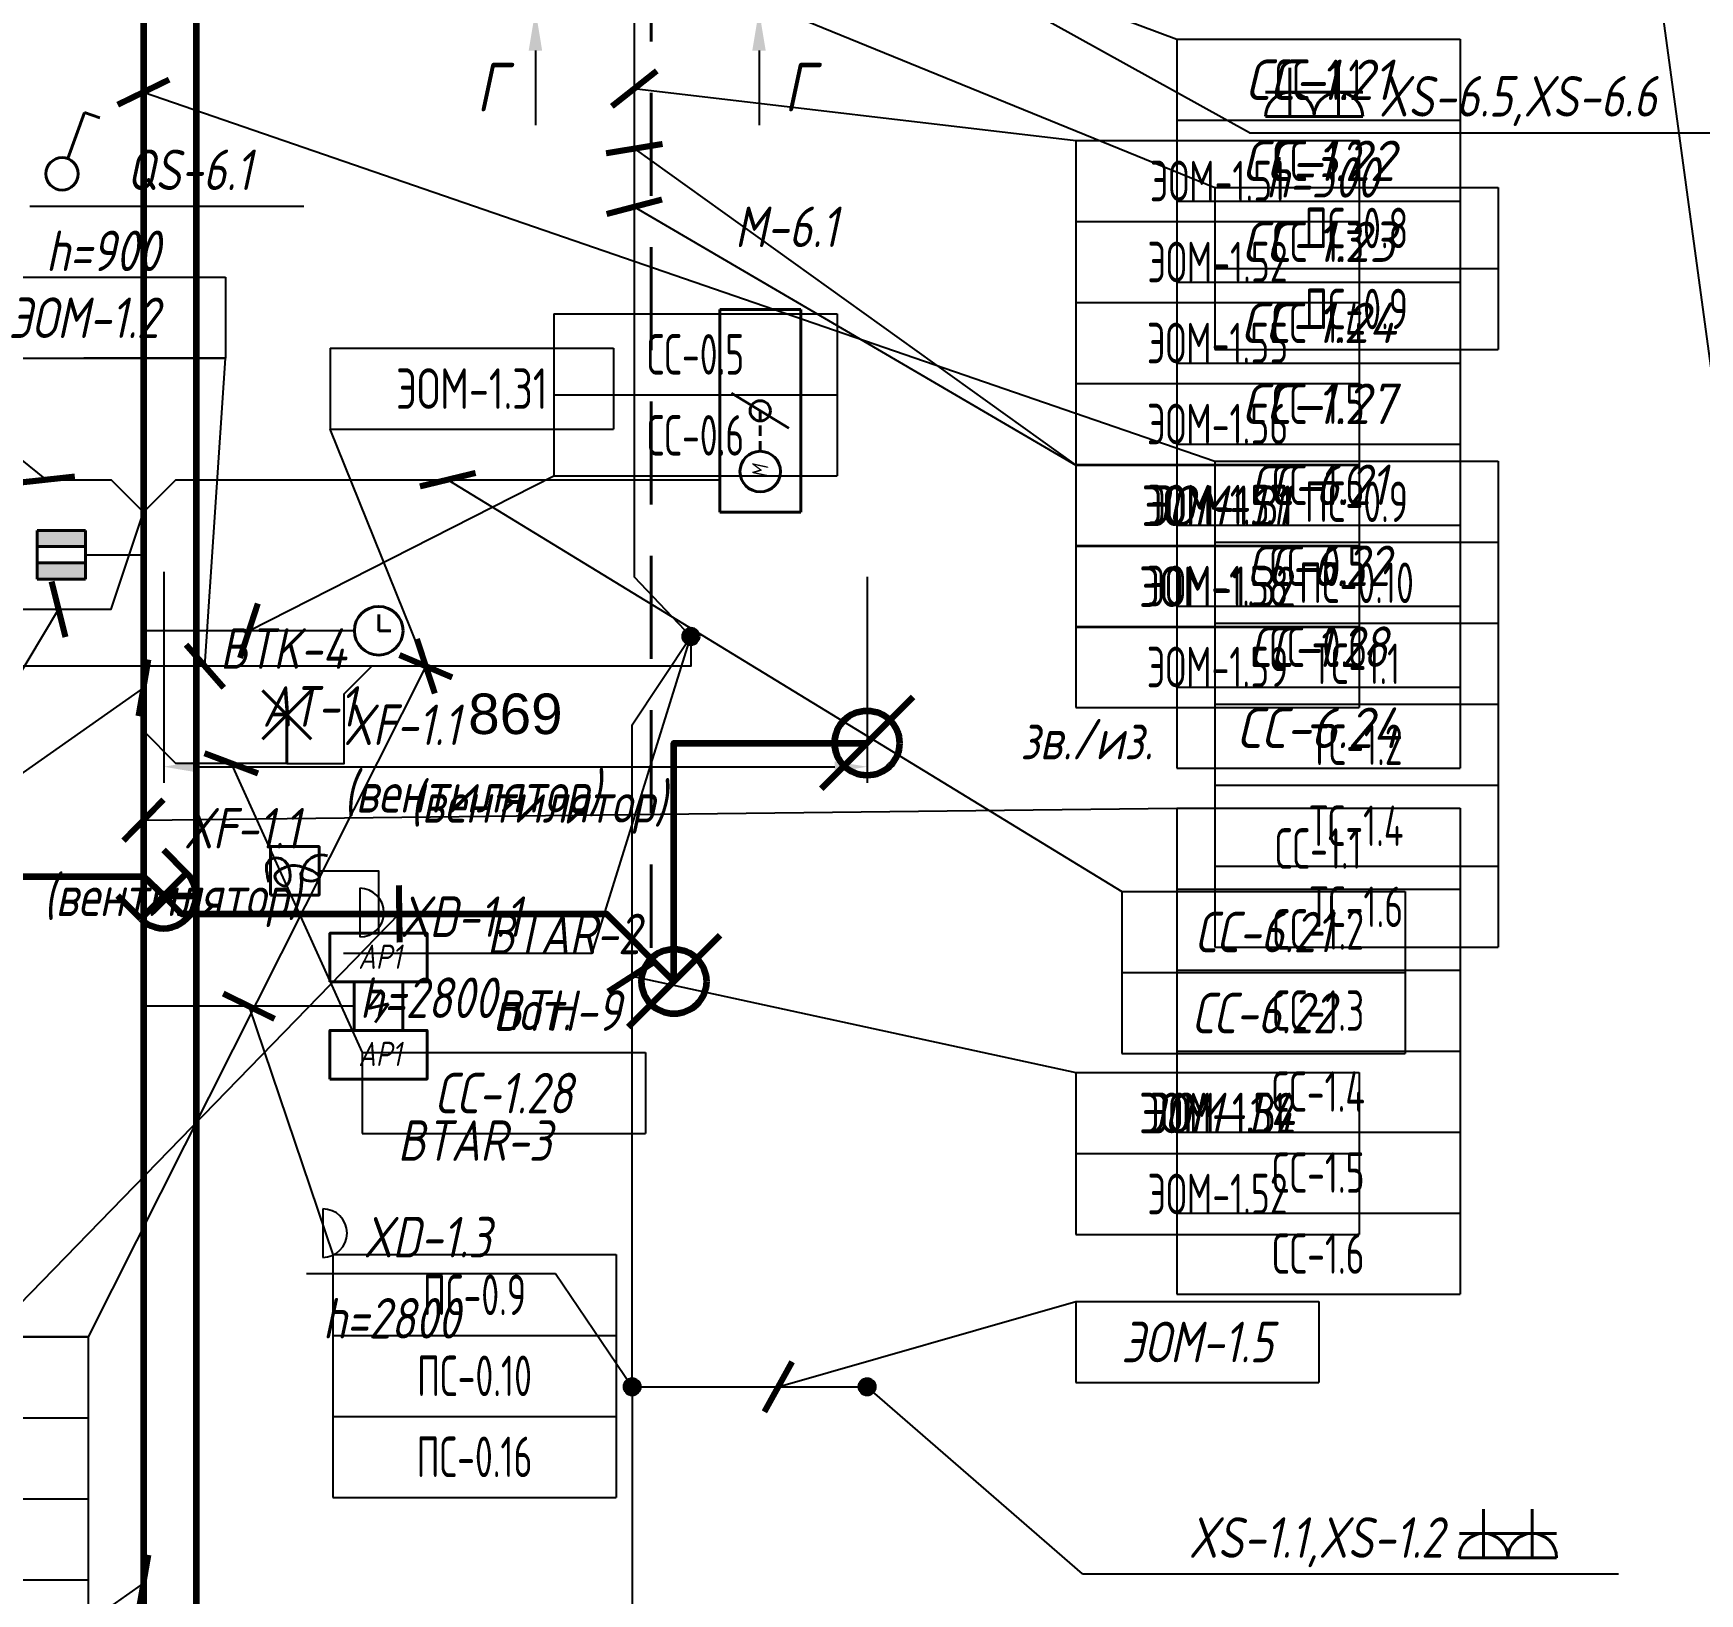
# Model space of a CAD drawing. Header units: millimetres. Extents: x -14566 to 16488, y -7315 to 17206.
# Drawn here: x 6871 to 8930, y 6255 to 8181 of the extents above; entities that cross this region are included whole.
import ezdxf
from ezdxf.enums import TextEntityAlignment as Align

# ---------------------------------------------------------------- set-up
doc = ezdxf.new("R2010")
doc.units = ezdxf.units.MM
doc.linetypes.add('DASHED', pattern=[19.05, 12.7, -6.35])
for name, color, linetype in [('02 Розетки', 7, 'Continuous'), ('03 Стационарное ЭО', 7, 'Continuous'), ('04 Освещение', 7, 'Continuous'), ('05 Слаботочка', 7, 'Continuous'), ('06 Авт-ка климата', 7, 'Continuous'), ('08 Пож. и техн. сигн.', 7, 'Continuous'), ('09 ДСУП', 7, 'Continuous'), ('12 Трассы и коробки 220', 7, 'Continuous'), ('13 Трассы и коробки слаботочки', 7, 'Continuous'), ('14 Лотки', 7, 'Continuous')]:
    doc.layers.add(name, color=color, linetype=linetype)
doc.styles.add('GOST typeA', font='')
doc.styles.get("Standard").update_dxf_attribs({"font": 'arial.ttf'})
doc.styles.add('ГОСТ-ISOCPEUR', font='isocpeui.ttf', dxfattribs={"width": 0.8})
doc.styles.get('GOST typeA').set_extended_font_data('GOST type A')
doc.linetypes.add('220V_LINE', pattern='A,0.2,-0.05,["~220V",Standard,S=0.1,R=0,X=0,Y=-0.05],-0.4,0.1', length=0.75)
doc.dimstyles.new('ISO-25', dxfattribs={"dimtxt": 2.5, "dimasz": 2.5, "dimexe": 1.25, "dimexo": 0.625, "dimtad": 1, "dimtxsty": 'Standard', "dimcen": 2.5, "dimadec": 0, "dimazin": 0, "dimtfac": 1, "dimtmove": 0, "dimatfit": 3, "dimfxl": 1, "dimarcsym": 0})

# ---------------------------------------------------------------- blocks, each defined once
blk = doc.blocks.new('дроссель d100')
at = {"color": 0, "lineweight": -2}
for p, q in [((0, 0), (0, 100)), ((0, 100), (250, 100)), ((103.4, 14.7), (146.6, 85.3)), ((250, 100), (250, 0)), ((250, 0), (0, 0))]:
    blk.add_line(p, q, dxfattribs=at)
at = {"color": 0, "linetype": 'DASHED', "lineweight": -2}
blk.add_line((75, 50), (125, 50), dxfattribs=at)
at = {"color": 0, "lineweight": -2}
for centre, radius in [((50, 50), 25), ((125, 50), 12.5)]:
    blk.add_circle(centre, radius, dxfattribs=at)
at = {"color": 0, "lineweight": -2, "style": 'ГОСТ-ISOCPEUR', "width": 0.8}
blk.add_text('M', height=20, dxfattribs=at).set_placement((50, 50), align=Align.MIDDLE_CENTER)
blk = doc.blocks.new('дымовой')
at = {"color": 0, "lineweight": -2}
for p, q in [((-1.3, 2.5), (-2.11, 1.35)), ((-2.11, 1.35), (-0.89, 1.65)), ((-0.89, 1.65), (-1.71, 0.5))]:
    blk.add_line(p, q, dxfattribs=at)
blk.add_lwpolyline([(-3, 0), (-3, 3), (0, 3), (0, 0)], close=True, dxfattribs=at)
blk = doc.blocks.new('часы')
at = {"color": 0, "lineweight": -2}
for q in [(9893.5, 982.52), (9894.25, 981.52)]:
    blk.add_line((9893.5, 981.52), q, dxfattribs=at)
blk.add_circle((9893.5, 981.52), 1.5, dxfattribs=at)
blk = doc.blocks.new('геркон')
at = {"lineweight": -2}
for points in [[(3, 2), (3, 3), (0, 3), (0, 2)], [(3, 0), (3, 1), (0, 1), (0, 0)]]:
    blk.add_hatch(color=0, dxfattribs=at).paths.add_polyline_path(points)
at = {"color": 0, "lineweight": -2}
for p, q in [((0, 0), (0, 3)), ((0, 3), (3, 3)), ((3, 3), (3, 0)), ((0, 2), (3, 2)), ((0, 1), (3, 1)), ((3, 0), (0, 0))]:
    blk.add_line(p, q, dxfattribs=at)
blk = doc.blocks.new('стац. точка')
at = {"color": 0, "lineweight": -2}
for p, q in [((-1.5, 1.5), (1.5, -1.5)), ((1.5, 1.5), (-1.5, -1.5)), ((0, 0), (0, -3))]:
    blk.add_line(p, q, dxfattribs=at)
blk = doc.blocks.new('розетка скрытая трехполюсная')
at = {"color": 0, "lineweight": -2}
for p, q in [((0, 0), (0, 3)), ((-1.5, 1.5), (1.5, 1.5)), ((-1.5, 0), (1.5, 0))]:
    blk.add_line(p, q, dxfattribs=at)
blk.add_arc((0, 0), 1.5, 0, 180, dxfattribs=at)
blk = doc.blocks.new('кнопка 1')
at = {"color": 0, "lineweight": -2}
for p, q in [((0.35, 0.94), (1.39, 3.78)), ((1.39, 3.78), (2.34, 3.45))]:
    blk.add_line(p, q, dxfattribs=at)
blk.add_circle((0, 0), 1, dxfattribs=at)
blk = doc.blocks.new('коробка коммутационная')
at = {"color": 0}
blk.add_line((0, 3), (0, 0), dxfattribs=at)
blk.add_arc((0, 1.5), 1.5, 270, 90, dxfattribs=at)
blk = doc.blocks.new('*T101')
at = {"layer": '02 Розетки', "color": 0, "lineweight": -2}
for p, q in [((0, 0), (350, 0)), ((0, 0), (0, -100)), ((350, 0), (350, -100)), ((0, -100), (350, -100))]:
    blk.add_line(p, q, dxfattribs=at)
at = {"layer": '02 Розетки', "color": 0, "insert": (175, -50), "char_height": 50, "width": 330, "attachment_point": 5, "style": 'ГОСТ-ISOCPEUR'}
blk.add_mtext('{ЭОМ-1.2}', dxfattribs=at)
blk = doc.blocks.new('*T103')
at = {"layer": '02 Розетки', "color": 0, "lineweight": -2}
for p, q in [((0, 0), (350, 0)), ((0, 0), (0, -100)), ((350, 0), (350, -100)), ((0, -100), (350, -100))]:
    blk.add_line(p, q, dxfattribs=at)
at = {"layer": '02 Розетки', "color": 0, "insert": (175, -50), "char_height": 50, "width": 330, "attachment_point": 5, "style": 'ГОСТ-ISOCPEUR'}
blk.add_mtext('{ЭОМ-1.4}', dxfattribs=at)
blk = doc.blocks.new('*T104')
at = {"layer": '02 Розетки', "color": 0, "lineweight": -2}
for p, q in [((0, 0), (300, 0)), ((0, 0), (0, -100)), ((300, 0), (300, -100)), ((0, -100), (300, -100))]:
    blk.add_line(p, q, dxfattribs=at)
at = {"layer": '02 Розетки', "color": 0, "insert": (150, -50), "char_height": 50, "width": 280, "attachment_point": 5, "style": 'ГОСТ-ISOCPEUR'}
blk.add_mtext('{ЭОМ-1.5}', dxfattribs=at)
blk = doc.blocks.new('*T114')
at = {"layer": '02 Розетки', "color": 0, "lineweight": -2}
for p, q in [((0, 0), (350, 0)), ((0, 0), (0, -100)), ((350, 0), (350, -100)), ((0, -100), (350, -100))]:
    blk.add_line(p, q, dxfattribs=at)
at = {"layer": '02 Розетки', "color": 0, "insert": (175, -50), "char_height": 50, "width": 330, "attachment_point": 5, "style": 'ГОСТ-ISOCPEUR'}
blk.add_mtext('{ЭОМ-1.1}', dxfattribs=at)
blk = doc.blocks.new('*T156')
at = {"layer": '03 Стационарное ЭО', "color": 0, "lineweight": -2}
for p, q in [((0, 0), (350, 0)), ((0, 0), (0, -100)), ((350, 0), (350, -100)), ((0, -100), (350, -100))]:
    blk.add_line(p, q, dxfattribs=at)
at = {"layer": '03 Стационарное ЭО', "color": 0, "insert": (175, -50), "char_height": 50, "width": 330, "attachment_point": 5, "style": 'GOST typeA'}
blk.add_mtext('{\\W0.9;ЭОМ-1.31}', dxfattribs=at)
blk = doc.blocks.new('*T157')
at = {"layer": '03 Стационарное ЭО', "color": 0, "lineweight": -2}
for p, q in [((0, 0), (350, 0)), ((0, 0), (0, -100)), ((350, 0), (350, -100)), ((0, -100), (350, -100))]:
    blk.add_line(p, q, dxfattribs=at)
at = {"layer": '03 Стационарное ЭО', "color": 0, "insert": (175, -50), "char_height": 50, "width": 330, "attachment_point": 5, "style": 'GOST typeA'}
blk.add_mtext('{\\W0.9;ЭОМ-1.32}', dxfattribs=at)
blk = doc.blocks.new('*T160')
at = {"layer": '03 Стационарное ЭО', "color": 0, "lineweight": -2}
for p, q in [((0, 0), (350, 0)), ((0, 0), (0, -200)), ((350, 0), (350, -200)), ((0, -100), (350, -100)), ((0, -200), (350, -200))]:
    blk.add_line(p, q, dxfattribs=at)
at = {"layer": '03 Стационарное ЭО', "color": 0, "char_height": 50, "width": 330, "attachment_point": 5, "style": 'GOST typeA'}
for s, insert in [('{\\W0.9;ЭОМ-1.31}', (175, -50)), ('{\\W0.9;ЭОМ-1.32}', (175, -150))]:
    blk.add_mtext(s, dxfattribs=dict(at, insert=insert))
blk = doc.blocks.new('*T178')
at = {"layer": '04 Освещение', "color": 0, "lineweight": -2}
for p, q in [((0, 0), (350, 0)), ((0, 0), (0, -500)), ((350, 0), (350, -500)), ((0, -100), (350, -100)), ((0, -200), (350, -200)), ((0, -300), (350, -300)), ((0, -400), (350, -400)), ((0, -500), (350, -500))]:
    blk.add_line(p, q, dxfattribs=at)
at = {"layer": '04 Освещение', "color": 0, "char_height": 50, "width": 330, "attachment_point": 5, "style": 'GOST typeA'}
for s, insert in [('{\\W0.8;ЭОМ-1.55}', (175, -50)), ('{\\W0.8;ЭОМ-1.56}', (175, -150)), ('{\\W0.8;ЭОМ-1.57}', (175, -250)), ('{\\W0.8;ЭОМ-1.58}', (175, -350)), ('{\\W0.8;ЭОМ-1.59}', (175, -450))]:
    blk.add_mtext(s, dxfattribs=dict(at, insert=insert))
blk = doc.blocks.new('*T179')
at = {"layer": '04 Освещение', "color": 0, "lineweight": -2}
for p, q in [((0, 0), (350, 0)), ((0, 0), (0, -200)), ((350, 0), (350, -200)), ((0, -100), (350, -100)), ((0, -200), (350, -200))]:
    blk.add_line(p, q, dxfattribs=at)
at = {"layer": '04 Освещение', "color": 0, "char_height": 50, "width": 330, "attachment_point": 5, "style": 'GOST typeA'}
for s, insert in [('{\\W0.8;ЭОМ-1.51}', (175, -50)), ('{\\W0.8;ЭОМ-1.52}', (175, -150))]:
    blk.add_mtext(s, dxfattribs=dict(at, insert=insert))
blk = doc.blocks.new('*T182')
at = {"layer": '04 Освещение', "color": 0, "lineweight": -2}
for p, q in [((0, 0), (350, 0)), ((0, 0), (0, -700)), ((350, 0), (350, -700)), ((0, -100), (350, -100)), ((0, -200), (350, -200)), ((0, -300), (350, -300)), ((0, -400), (350, -400)), ((0, -500), (350, -500)), ((0, -600), (350, -600)), ((0, -700), (350, -700))]:
    blk.add_line(p, q, dxfattribs=at)
at = {"layer": '04 Освещение', "color": 0, "char_height": 50, "width": 330, "attachment_point": 5, "style": 'GOST typeA'}
for s, insert in [('{\\W0.8;ЭОМ-1.51}', (175, -50)), ('{\\W0.8;ЭОМ-1.52}', (175, -150)), ('{\\W0.8;ЭОМ-1.55}', (175, -250)), ('{\\W0.8;ЭОМ-1.56}', (175, -350)), ('{\\W0.8;ЭОМ-1.57}', (175, -450)), ('{\\W0.8;ЭОМ-1.58}', (175, -550)), ('{\\W0.8;ЭОМ-1.59}', (175, -650))]:
    blk.add_mtext(s, dxfattribs=dict(at, insert=insert))
blk = doc.blocks.new('*T269')
at = {"layer": '06 Авт-ка климата', "color": 0, "lineweight": -2}
for p, q in [((0, 0), (350, 0)), ((0, 0), (0, -900)), ((350, 0), (350, -900)), ((0, -100), (350, -100)), ((0, -200), (350, -200)), ((0, -300), (350, -300)), ((0, -400), (350, -400)), ((0, -500), (350, -500)), ((0, -600), (350, -600)), ((0, -700), (350, -700)), ((0, -800), (350, -800)), ((0, -900), (350, -900))]:
    blk.add_line(p, q, dxfattribs=at)
at = {"layer": '06 Авт-ка климата', "color": 0, "char_height": 50, "width": 330, "attachment_point": 5, "style": 'ГОСТ-ISOCPEUR'}
for s, insert in [('{\\W0.9;СС-1.21}', (175, -50)), ('{\\W0.9;СС-1.22}', (175, -150)), ('{\\W0.9;СС-1.23}', (175, -250)), ('{\\W0.9;СС-1.24}', (175, -350)), ('{\\W0.9;СС-1.27}', (175, -450)), ('{СС-6.21}', (175, -550)), ('{СС-6.22}', (175, -650)), ('{СС-1.28}', (175, -750)), ('{\\W0.9;СС-6.24}', (175, -850))]:
    blk.add_mtext(s, dxfattribs=dict(at, insert=insert))
blk = doc.blocks.new('*T305')
at = {"layer": '06 Авт-ка климата', "color": 0, "lineweight": -2}
for p, q in [((0, 0), (350, 0)), ((0, 0), (0, -200)), ((350, 0), (350, -200)), ((0, -100), (350, -100)), ((0, -200), (350, -200))]:
    blk.add_line(p, q, dxfattribs=at)
at = {"layer": '06 Авт-ка климата', "color": 0, "char_height": 50, "width": 330, "attachment_point": 5, "style": 'ГОСТ-ISOCPEUR'}
for s, insert in [('{СС-6.21}', (175, -50)), ('{СС-6.22}', (175, -150))]:
    blk.add_mtext(s, dxfattribs=dict(at, insert=insert))
blk = doc.blocks.new('*T321')
at = {"layer": '05 Слаботочка', "color": 0, "lineweight": -2}
for p, q in [((0, 0), (350, 0)), ((0, 0), (0, -800)), ((350, 0), (350, -800)), ((0, -100), (350, -100)), ((0, -200), (350, -200)), ((0, -300), (350, -300)), ((0, -400), (350, -400)), ((0, -500), (350, -500)), ((0, -600), (350, -600)), ((0, -700), (350, -700)), ((0, -800), (350, -800))]:
    blk.add_line(p, q, dxfattribs=at)
at = {"layer": '05 Слаботочка', "color": 0, "char_height": 50, "width": 330, "attachment_point": 5, "style": 'GOST typeA'}
for s, insert in [('{\\W0.8;СС-1.1}', (175, -50)), ('{\\W0.8;СС-1.2}', (175, -150)), ('{\\W0.8;СС-1.3}', (175, -250)), ('{\\W0.8;СС-1.4}', (175, -350)), ('{\\W0.8;СС-1.5}', (175, -450)), ('{\\W0.8;СС-1.6}', (175, -550)), ('{\\W0.8;СС-0.5}', (175, -650)), ('{\\W0.8;СС-0.6}', (175, -750))]:
    blk.add_mtext(s, dxfattribs=dict(at, insert=insert))
blk = doc.blocks.new('*T322')
at = {"layer": '05 Слаботочка', "color": 0, "lineweight": -2}
for p, q in [((0, 0), (350, 0)), ((0, 0), (0, -600)), ((350, 0), (350, -600)), ((0, -100), (350, -100)), ((0, -200), (350, -200)), ((0, -300), (350, -300)), ((0, -400), (350, -400)), ((0, -500), (350, -500)), ((0, -600), (350, -600))]:
    blk.add_line(p, q, dxfattribs=at)
at = {"layer": '05 Слаботочка', "color": 0, "char_height": 50, "width": 330, "attachment_point": 5, "style": 'GOST typeA'}
for s, insert in [('{\\W0.8;СС-1.1}', (175, -50)), ('{\\W0.8;СС-1.2}', (175, -150)), ('{\\W0.8;СС-1.3}', (175, -250)), ('{\\W0.8;СС-1.4}', (175, -350)), ('{\\W0.8;СС-1.5}', (175, -450)), ('{\\W0.8;СС-1.6}', (175, -550))]:
    blk.add_mtext(s, dxfattribs=dict(at, insert=insert))
blk = doc.blocks.new('*T370')
at = {"layer": '05 Слаботочка', "color": 0, "lineweight": -2}
for p, q in [((0, 0), (350, 0)), ((0, 0), (0, -200)), ((350, 0), (350, -200)), ((0, -100), (350, -100)), ((0, -200), (350, -200))]:
    blk.add_line(p, q, dxfattribs=at)
at = {"layer": '05 Слаботочка', "color": 0, "char_height": 50, "width": 330, "attachment_point": 5, "style": 'GOST typeA'}
for s, insert in [('{\\W0.8;СС-0.5}', (175, -50)), ('{\\W0.8;СС-0.6}', (175, -150))]:
    blk.add_mtext(s, dxfattribs=dict(at, insert=insert))
blk = doc.blocks.new('*T433')
at = {"layer": '08 Пож. и техн. сигн.', "color": 0, "lineweight": -2}
for p, q in [((0, 0), (350, 0)), ((0, 0), (0, -200)), ((350, 0), (350, -200)), ((0, -100), (350, -100)), ((0, -200), (350, -200))]:
    blk.add_line(p, q, dxfattribs=at)
at = {"layer": '08 Пож. и техн. сигн.', "color": 0, "char_height": 50, "width": 330, "attachment_point": 5, "style": 'GOST typeA'}
for s, insert in [('{\\W0.8;ПС-0.8}', (175, -50)), ('{\\W0.8;ПС-0.9}', (175, -150))]:
    blk.add_mtext(s, dxfattribs=dict(at, insert=insert))
blk = doc.blocks.new('*T434')
at = {"layer": '08 Пож. и техн. сигн.', "color": 0, "lineweight": -2}
for p, q in [((0, 0), (350, 0)), ((0, 0), (0, -600)), ((350, 0), (350, -600)), ((0, -100), (350, -100)), ((0, -200), (350, -200)), ((0, -300), (350, -300)), ((0, -400), (350, -400)), ((0, -500), (350, -500)), ((0, -600), (350, -600))]:
    blk.add_line(p, q, dxfattribs=at)
at = {"layer": '08 Пож. и техн. сигн.', "color": 0, "char_height": 50, "width": 330, "attachment_point": 5, "style": 'GOST typeA'}
for s, insert in [('{\\W0.8;ПС-0.9}', (175, -50)), ('{\\W0.8;ПС-0.10}', (175, -150)), ('{\\W0.8;ТС-1.1}', (175, -250)), ('{\\W0.8;ТС-1.2}', (175, -350)), ('{\\W0.8;ТС-1.4}', (175, -450)), ('{\\W0.8;ТС-1.6}', (175, -550))]:
    blk.add_mtext(s, dxfattribs=dict(at, insert=insert))
blk = doc.blocks.new('*T436')
at = {"layer": '08 Пож. и техн. сигн.', "color": 0, "lineweight": -2}
for p, q in [((0, 0), (350, 0)), ((0, 0), (0, -300)), ((350, 0), (350, -300)), ((0, -100), (350, -100)), ((0, -200), (350, -200)), ((0, -300), (350, -300))]:
    blk.add_line(p, q, dxfattribs=at)
at = {"layer": '08 Пож. и техн. сигн.', "color": 0, "char_height": 50, "width": 330, "attachment_point": 5, "style": 'GOST typeA'}
for s, insert in [('{\\W0.8;ПС-0.9}', (175, -50)), ('{\\W0.8;ПС-0.10}', (175, -150)), ('{\\W0.8;ПС-0.16}', (175, -250))]:
    blk.add_mtext(s, dxfattribs=dict(at, insert=insert))
blk = doc.blocks.new('*T453')
at = {"layer": '06 Авт-ка климата', "color": 0, "lineweight": -2}
for p, q in [((0, 0), (350, 0)), ((0, 0), (0, -100)), ((350, 0), (350, -100)), ((0, -100), (350, -100))]:
    blk.add_line(p, q, dxfattribs=at)
at = {"layer": '06 Авт-ка климата', "color": 0, "insert": (175, -50), "char_height": 50, "width": 330, "attachment_point": 5, "style": 'ГОСТ-ISOCPEUR'}
blk.add_mtext('{СС-1.28}', dxfattribs=at)
blk = doc.blocks.new('*D488')
at = {"layer": '14 Лотки', "color": 0, "lineweight": -2}
for p, q in [((7032.4, 7516.2), (7032.4, 7255.7)), ((7901.2, 7510.1), (7901.2, 7255.7)), ((7072.4, 7275.7), (7861.2, 7275.7))]:
    blk.add_line(p, q, dxfattribs=at)
at = {"layer": '14 Лотки', "color": 0}
for points in [[(7072.4, 7282.4), (7072.4, 7269), (7032.4, 7275.7)], [(7861.2, 7269), (7861.2, 7282.4), (7901.2, 7275.7)]]:
    blk.add_solid(points, dxfattribs=at)
at = {"layer": 'Defpoints', "color": 0, "transparency": 16777216}
for p in [(7032.4, 7516.2), (7901.2, 7510.1), (7901.2, 7275.7)]:
    blk.add_point(p, dxfattribs=at)
at = {"layer": '14 Лотки', "color": 0, "insert": (7466.8, 7340.7), "char_height": 50, "attachment_point": 5}
blk.add_mtext('869', dxfattribs=at)
blk = doc.blocks.new('расширитель ДПЛС 1 шлейф')
at = {"color": 0, "lineweight": -2}
blk.add_lwpolyline([(0, -3), (0, 0), (6, 0), (6, -3)], close=True, dxfattribs=at)
at = {"color": 0, "lineweight": -2, "style": 'ГОСТ-ISOCPEUR', "width": 0.8}
blk.add_text('АР1', height=1.5, dxfattribs=at).set_placement((1.75, -2.2))
blk = doc.blocks.new('термокабель')
at = {"color": 0, "lineweight": -2}
blk.add_lwpolyline([(0, -3), (0, 0), (3, 0), (3, -3)], close=True, dxfattribs=at)
at = {"color": 0, "lineweight": -2, "start_tangent": (-0.152057, 0.988372), "end_tangent": (0.951223, -0.308505)}
blk.add_spline([(-0.11, -2.2), (-0.11, -0.88), (0.87, -0.88), (0.87, -2.44), (0.27, -1.84), (0.75, -1.36), (1.53, -1.18), (2.99, -1.99), (2.01, -1.99), (2.01, -1.36), (2.78, -0.58), (3.53, -0.58)], degree=3, dxfattribs=at)
blk = doc.blocks.new('зажим')
at = {"layer": '09 ДСУП', "color": 0, "lineweight": -2}
for p, q in [((28.3, 28.3), (0, 56.6)), ((28.3, 28.3), (-28.3, -28.3)), ((-28.3, -28.3), (-56.6, 0))]:
    blk.add_line(p, q, dxfattribs=at)
blk.add_arc((0, 0), 40, 225, 45, dxfattribs=at)
blk = doc.blocks.new('клемма')
at = {"layer": '09 ДСУП', "color": 0, "lineweight": -2}
blk.add_line((56.6, 56.6), (-56.6, -56.6), dxfattribs=at)
blk.add_circle((0, 0), 40, dxfattribs=at)

msp = doc.modelspace()

# ---------------------------------------------------------------- hatches: boundary and pattern name
at = {"layer": '02 Розетки'}
msp.add_hatch(color=256, dxfattribs=at).paths.add_polyline_path([(7891.2, 6510.2, 1), (7911.2, 6510.2, 1)])
at = {"layer": '12 Трассы и коробки 220'}
for points in [[(7673.6, 7436.6, 1), (7693.6, 7436.6, 1)], [(7601, 6510.2, 1), (7621, 6510.2, 1)]]:
    msp.add_hatch(color=256, dxfattribs=at).paths.add_polyline_path(points)

# ---------------------------------------------------------------- linework, layer by layer
at = {"layer": '02 Розетки'}
for p, q in [((8373.4, 8058.4), (7901.2, 8320.1)), ((8373.4, 8058.4), (9003.4, 8058.4)), ((8167.1, 6279.1), (7901.2, 6510.2)), ((8167.1, 6279.1), (8829.4, 6279.1))]:
    msp.add_line(p, q, dxfattribs=at)
at = {"layer": '02 Розетки', "lineweight": 40}
msp.add_circle((7901.2, 6510.2), 10, dxfattribs=at)
at = {"layer": '03 Стационарное ЭО', "color": 7, "linetype": '220V_LINE', "ltscale": 200, "flags": 128}
msp.add_lwpolyline([(7184.5, 7279.9), (7255.5, 7279.9), (7255.5, 7365.6), (7289.3, 7399.8)], dxfattribs=at)
at = {"layer": '04 Освещение'}
msp.add_line((6866.9, 7967.7), (7205.7, 7967.7), dxfattribs=at)
at = {"layer": '05 Слаботочка'}
msp.add_lwpolyline([(7268, 7443.6), (7007.4, 7443.6)], dxfattribs=at)
at = {"layer": '06 Авт-ка климата', "linetype": 'DASHED', "lineweight": 40, "ltscale": 10, "flags": 128}
msp.add_lwpolyline([(13128.5, 8709.7), (7634.7, 8709.7), (7634.7, 7052)], dxfattribs=at)
at = {"layer": '06 Авт-ка климата'}
for points in [[(6767.6, 7590.1), (6807.6, 7630.1), (6967.4, 7630.1), (7007.4, 7590.1)], [(7007.4, 7590.1), (7047.4, 7630.1), (7719.2, 7630.1)], [(6711.2, 7510.1), (6751.2, 7470.1), (6967.4, 7470.1), (6967.4, 7470.1), (7007.4, 7590.1)], [(7184.5, 7279.9), (7047.4, 7279.9), (7007.4, 7319.9)]]:
    msp.add_lwpolyline(points, dxfattribs=at)
at = {"layer": '08 Пож. и техн. сигн.'}
msp.add_line((6936, 7537.4), (7007.4, 7537.4), dxfattribs=at)
at = {"layer": '08 Пож. и техн. сигн.', "color": 1}
for points in [[(7224.3, 7147.2), (7297.7, 7147.2), (7297.7, 7070.1)], [(7267.7, 6980.1), (7007.4, 6980.1)]]:
    msp.add_lwpolyline(points, dxfattribs=at)
at = {"layer": '09 ДСУП', "color": 3, "lineweight": 100}
msp.add_line((7032.4, 7116.2), (7072.4, 7116.2), dxfattribs=at)
for points in [[(7102.4, 9550.1), (7072.4, 9473.6), (7072.4, 3182.8), (7032.4, 3116.2)], [(7662.7, 7010.6), (7662.7, 7304.9), (7901.2, 7304.9)], [(6632.4, 7080.1), (6652.3, 7140.1), (7007.4, 7140.1), (7032.4, 7116.2)], [(7032.4, 7116.2), (7054.5, 7094.1), (7579.2, 7094.1), (7662.7, 7010.6)]]:
    msp.add_lwpolyline(points, dxfattribs=at)
at = {"layer": '12 Трассы и коробки 220'}
for p, q in [((7491.6, 8159.8), (7491.6, 8067.7)), ((7767.7, 8159.8), (7767.7, 8067.7)), ((7561.8, 7045.6), (7683.6, 7436.6)), ((7254.5, 7045.6), (7561.8, 7045.6)), ((7208.9, 6649.9), (7516.2, 6649.9)), ((7516.2, 6649.9), (7611, 6510.2))]:
    msp.add_line(p, q, dxfattribs=at)
at = {"layer": '12 Трассы и коробки 220', "linetype": '220V_LINE', "ltscale": 200, "flags": 128}
for points in [[(7613.7, 8865.1), (7613.7, 7510.1), (7683.6, 7436.6)], [(7683.6, 7436.6), (7683.6, 7399.8), (6857.4, 7399.8), (6711.2, 7510.1)], [(7611, 6510.2), (7611, 7327.4), (7683.6, 7436.6)], [(7611, 6510.2), (7611, 4640.4)], [(7611, 6510.2), (7901.2, 6510.2)]]:
    msp.add_lwpolyline(points, dxfattribs=at)
at = {"layer": '12 Трассы и коробки 220', "lineweight": 40}
for centre in [(7683.6, 7436.6), (7611, 6510.2)]:
    msp.add_circle(centre, 10, dxfattribs=at)
at = {"layer": '12 Трассы и коробки 220'}
for points in [[(7483.2, 8159.8), (7491.6, 8209.8), (7499.9, 8159.8)], [(7776, 8159.8), (7767.7, 8209.8), (7759.4, 8159.8)]]:
    msp.add_solid(points, dxfattribs=at)
at = {"layer": '13 Трассы и коробки слаботочки', "lineweight": 100}
msp.add_lwpolyline([(7007.4, 9570.1), (7007.4, 3091)], dxfattribs=at)

# ---------------------------------------------------------------- block references
for name, p in [('*T269', (8283.6, 8173.8)), ('*T321', (8283.6, 8173.8)), ('*T182', (8159.1, 8048.8)), ('*T433', (8330.6, 7990.8)), ('*T101', (6758.6, 7880)), ('*T370', (7514.4, 7834.8)), ('*T156', (7238, 7792.5)), ('*T114', (8159.1, 7647.9)), ('*T160', (8159.1, 7647.9)), ('*T434', (8330.6, 7652.8)), ('*T322', (8283.6, 7224.7)), ('*T305', (8215.8, 7121.6)), ('*T453', (7277.5, 6922.8)), ('*T103', (8159.1, 6898.2)), ('*T157', (8159.1, 6898.2)), ('*T179', (8159.1, 6898.2)), ('*T436', (7241.3, 6673.7)), ('*T104', (8159.1, 6615.5)), ('*T178', (6589.3, 6571.8))]:
    msp.add_blockref(name, p)
at = {"layer": '02 Розетки', "color": 1, "lineweight": 40, "xscale": 20, "yscale": 20, "zscale": 20}
for p in [(8423.4, 8078.4), (8483.4, 8078.4), (8662.7, 6299.1), (8722.7, 6299.1)]:
    msp.add_blockref('розетка скрытая трехполюсная', p, dxfattribs=at)
at = {"layer": '03 Стационарное ЭО', "color": 5, "lineweight": 40, "xscale": 20, "yscale": 20, "zscale": 20}
msp.add_blockref('стац. точка', (7184.5, 7339.9), dxfattribs=at)
at = {"layer": '04 Освещение', "color": 3, "lineweight": 40, "xscale": 20, "yscale": 20, "zscale": 20}
msp.add_blockref('кнопка 1', (6906.9, 8007.7), dxfattribs=at)
at = {"layer": '05 Слаботочка', "color": 5, "lineweight": 40, "xscale": 20, "yscale": 20, "zscale": 20}
msp.add_blockref('часы', (-190572, -12186.8), dxfattribs=at)
at = {"layer": '06 Авт-ка климата', "lineweight": 40, "rotation": 90}
msp.add_blockref('дроссель d100', (7819.2, 7590.1), dxfattribs=at)
at = {"layer": '06 Авт-ка климата', "color": 5, "lineweight": 40, "xscale": 20, "yscale": 20, "zscale": 20}
msp.add_blockref('стац. точка', (7184.5, 7339.9), dxfattribs=at)
at = {"layer": '08 Пож. и техн. сигн.', "lineweight": 40, "xscale": 20, "yscale": 20, "zscale": 20}
msp.add_blockref('геркон', (6876, 7507.4), dxfattribs=at)
at = {"layer": '08 Пож. и техн. сигн.', "color": 1, "lineweight": 40, "xscale": 20, "yscale": 20, "zscale": 20}
for name, p in [('термокабель', (7164.3, 7177.2)), ('расширитель ДПЛС 1 шлейф', (7237.7, 7070.1)), ('дымовой', (7327.7, 6950.1)), ('расширитель ДПЛС 1 шлейф', (7237.7, 6950.1))]:
    msp.add_blockref(name, p, dxfattribs=at)
at = {"layer": '09 ДСУП', "lineweight": 100}
for name, p in [('клемма', (7901.2, 7304.9)), ('зажим', (7032.4, 7116.2)), ('клемма', (7662.7, 7010.6))]:
    msp.add_blockref(name, p, dxfattribs=at)
at = {"layer": '12 Трассы и коробки 220', "xscale": 20, "yscale": 20, "zscale": 20}
for p in [(7274.5, 7065.6), (7228.9, 6669.9)]:
    msp.add_blockref('коробка коммутационная', p, dxfattribs=at)

# ---------------------------------------------------------------- texts
at = {"layer": '02 Розетки', "linetype": 'Continuous', "style": 'ГОСТ-ISOCPEUR', "width": 0.8}
for s, p in [('XS-6.5,XS-6.6', (8533.4, 8078.4)), ('h=300', (8393.4, 7978.3))]:
    msp.add_text(s, height=50, dxfattribs=at).set_placement(p)
msp.add_text('XS-1.1,XS-1.2', height=50, dxfattribs=at).set_placement((8612.7, 6299.1), align=Align.RIGHT)
at = {"layer": '03 Стационарное ЭО', "color": 7, "linetype": 'Continuous', "insert": (6127.7, 7151.3), "char_height": 50, "attachment_point": 4, "style": 'ГОСТ-ISOCPEUR'}
msp.add_mtext_dynamic_manual_height_columns('{\\pxqr;XF-1.1\\P(вентилятор)}', width=1073.174, gutter_width=1073.2, heights=[446.2], dxfattribs=at)
at = {"layer": '04 Освещение', "linetype": 'Continuous', "style": 'ГОСТ-ISOCPEUR', "width": 0.8}
for s, p in [('QS-6.1', (6986.9, 7987.7)), ('h=900', (6886.9, 7887.6))]:
    msp.add_text(s, height=50, dxfattribs=at).set_placement(p)
at = {"layer": '05 Слаботочка', "linetype": 'Continuous', "style": 'ГОСТ-ISOCPEUR', "width": 0.8}
msp.add_text('AT-1', height=50, dxfattribs=at).set_placement((7269.3, 7325.2), align=Align.RIGHT)
at = {"layer": '06 Авт-ка климата', "linetype": 'Continuous', "style": 'ГОСТ-ISOCPEUR', "width": 0.8}
msp.add_text('M-6.1', height=50, dxfattribs=at).set_placement((7865.1, 7917.3), align=Align.RIGHT)
at = {"layer": '06 Авт-ка климата', "color": 7, "linetype": 'Continuous', "insert": (7254.5, 7352.5), "char_height": 50, "attachment_point": 1, "style": 'ГОСТ-ISOCPEUR'}
msp.add_mtext_dynamic_manual_height_columns('{\\pxql;XF-1.1\\P(вентилятор)}', width=502.515, gutter_width=1073.2, heights=[446.2], dxfattribs=at)
at = {"layer": '08 Пож. и техн. сигн.', "linetype": 'Continuous', "style": 'ГОСТ-ISOCPEUR', "width": 0.8}
for s, p in [('BTK-4', (7102.1, 7396.6)), ('(вентилятор)', (7336.2, 7206.6))]:
    msp.add_text(s, height=50, dxfattribs=at).set_placement(p)
for s, p in [('BTAR-2', (7620.8, 7044.3)), ('BTH-9', (7597.2, 6949.6)), ('BTAR-3', (7511.5, 6789.2))]:
    msp.add_text(s, height=50, dxfattribs=at).set_placement(p, align=Align.RIGHT)
at = {"layer": '09 ДСУП', "linetype": 'Continuous', "style": 'ГОСТ-ISOCPEUR', "width": 0.8}
for s, p in [('зв./из.', (8090.5, 7284.8)), ('пот.', (7439.5, 6950.3))]:
    msp.add_text(s, height=50, dxfattribs=at).set_placement(p)
at = {"layer": '12 Трассы и коробки 220', "linetype": 'Continuous', "style": 'ГОСТ-ISOCPEUR', "width": 0.8}
for s, height, p in [('Г', 60, (7418.9, 8084.8)), ('Г', 60, (7798.8, 8084.8)), ('XD-1.1', 50, (7324.5, 7065.6)), ('h=2800', 50, (7274.5, 6965.5)), ('XD-1.3', 50, (7278.9, 6669.9)), ('h=2800', 50, (7228.9, 6569.8))]:
    msp.add_text(s, height=height, dxfattribs=at).set_placement(p)

# ---------------------------------------------------------------- dimensions: what is measured, and where the dimension line sits
at = {"layer": '14 Лотки'}
dim = msp.add_linear_dim(base=(7901.2, 7275.7), p1=(7032.4, 7516.2), p2=(7901.2, 7510.1), dimstyle='ISO-25', override={"dimtxt": 50, "dimasz": 40, "dimexe": 20, "dimexo": 0, "dimgap": 40, "dimdec": 0}, dxfattribs=at)
dim.commit()
dim.dimension.update_dxf_attribs({"geometry": '*D488', "text_midpoint": (7466.8, 7340.7)})

# ---------------------------------------------------------------- leaders
at = {"layer": '02 Розетки'}
for points in [[(7613.7, 7967), (8159.1, 7647.9), (8319, 7647.9)], [(7083.3, 7399.8), (7108.6, 7780), (6933.6, 7780)], [(7611, 7017.2), (8159.1, 6898.2), (8319, 6898.2)], [(7791.5, 6510.2), (8159.1, 6615.5), (8319, 6615.5)]]:
    msp.add_leader(points, dimstyle='ISO-25', override={"dimasz": 50, "dimgap": 1, "dimtad": 0, "dimldrblk": 'ArchTick'}, dxfattribs=at)
at = {"layer": '03 Стационарное ЭО'}
for points in [[(7613.7, 8038.8), (8159.1, 7647.9), (8319, 7647.9)], [(7356.2, 7399.8), (7238, 7692.5), (7413, 7692.5)], [(7611, 7017.2), (8159.1, 6898.2), (8319, 6898.2)]]:
    msp.add_leader(points, dimstyle='ISO-25', override={"dimasz": 50, "dimgap": 1, "dimtad": 0, "dimldrblk": 'ArchTick'}, dxfattribs=at)
at = {"layer": '04 Освещение'}
for points in [[(7613.7, 8112.9), (8159.1, 8048.8), (8319, 8048.8)], [(7356.2, 7399.8), (6939.3, 6571.8), (6764.3, 6571.8)], [(7611, 7017.2), (8159.1, 6898.2), (8319, 6898.2)]]:
    msp.add_leader(points, dimstyle='ISO-25', override={"dimasz": 50, "dimgap": 1, "dimtad": 0, "dimldrblk": 'ArchTick'}, dxfattribs=at)
at = {"layer": '05 Слаботочка'}
for points in [[(8697.6, 9570.1), (9039.5, 7060.5), (9214.5, 7060.5)], [(7007.4, 8653), (8283.6, 8173.8), (8443.4, 8173.8)], [(7137.7, 7443.6), (7514.4, 7634.8), (7689.4, 7634.8)], [(7007.4, 7209.7), (8283.6, 7224.7), (8443.4, 7224.7)]]:
    msp.add_leader(points, dimstyle='ISO-25', override={"dimasz": 50, "dimgap": 1, "dimtad": 0, "dimldrblk": 'ArchTick'}, dxfattribs=at)
at = {"layer": '06 Авт-ка климата'}
for points in [[(7007.4, 8653), (8283.6, 8173.8), (8443.4, 8173.8)], [(6887.5, 7630.1), (6472.9, 7962.9), (6297.9, 7962.9)], [(7383.3, 7630.1), (8215.8, 7121.6), (8390.8, 7121.6)], [(6902.5, 7470.1), (6572.7, 6919.8), (6397.7, 6919.8)], [(7115.9, 7279.9), (7277.5, 6922.8), (7452.5, 6922.8)]]:
    msp.add_leader(points, dimstyle='ISO-25', override={"dimasz": 50, "dimgap": 1, "dimtad": 0, "dimldrblk": 'ArchTick'}, dxfattribs=at)
at = {"layer": '08 Пож. и техн. сигн.'}
for points in [[(7258.6, 8428), (8330.6, 7990.8), (8505.6, 7990.8)], [(7007.4, 8108.5), (8330.6, 7652.8), (8505.6, 7652.8)], [(7007.4, 7373.1), (6766.7, 7203.8), (6576.5, 7203.8)], [(7137.6, 6980.1), (7241.3, 6673.7), (7401.1, 6673.7)], [(7007.4, 6267.8), (6766.7, 6098.5), (6576.5, 6098.5)]]:
    msp.add_leader(points, dimstyle='ISO-25', override={"dimasz": 50, "dimgap": 1, "dimtad": 0, "dimldrblk": 'ArchTick'}, dxfattribs=at)
at = {"layer": '09 ДСУП'}
msp.add_leader([(7323.4, 7094.1), (6821.6, 6578.5), (6631.4, 6578.5)], dimstyle='ISO-25', override={"dimasz": 50, "dimgap": 1, "dimtad": 0, "dimldrblk": 'ArchTick'}, dxfattribs=at)

doc.saveas('drawing.dxf')
